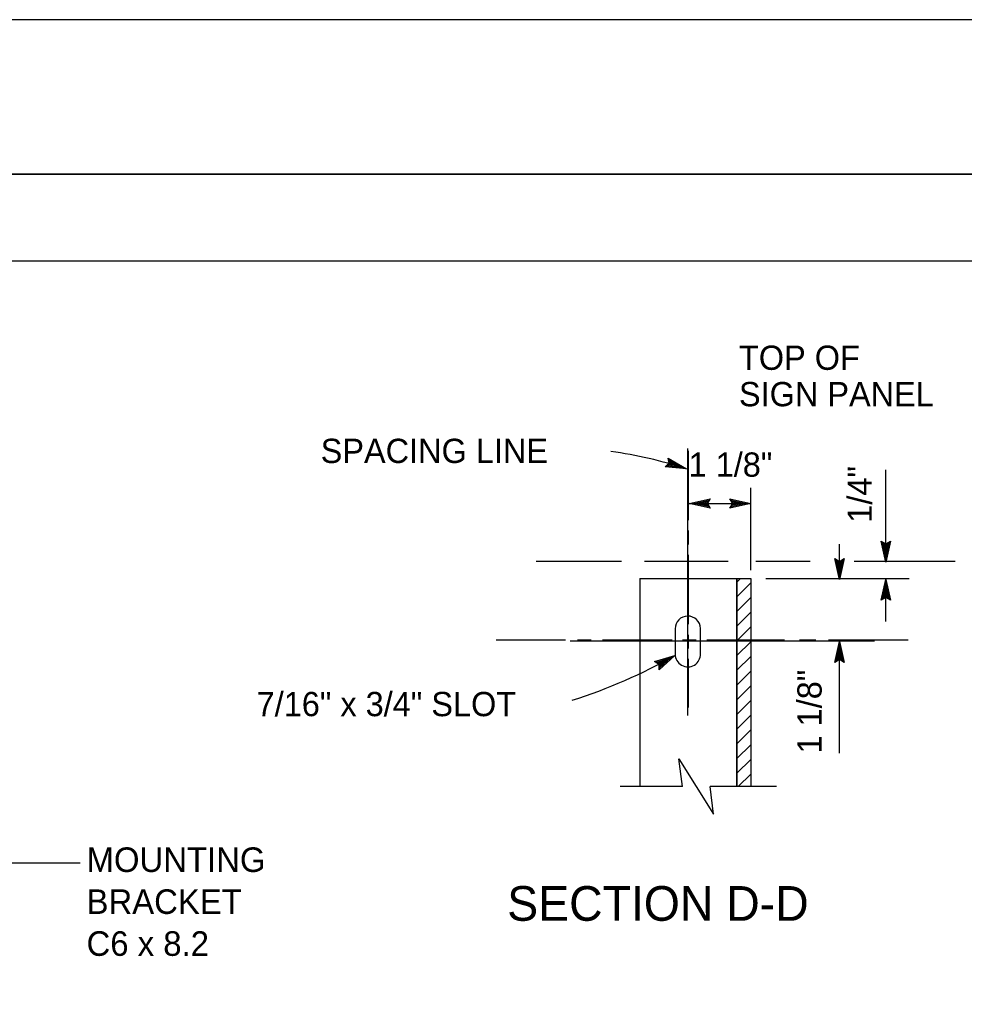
# Model space of a CAD drawing. Extents: x -894 to 866, y -476 to 714.
# Drawn here: x -495 to -222.5, y 433.3 to 713.6 of the extents above; entities that cross this region are included whole.
import ezdxf

# ---------------------------------------------------------------- set-up
doc = ezdxf.new("R2010")
doc.units = 0
for name, color, linetype in [('10 Sheet Format', 7, 'Continuous'), ('56 Stage 3 Anno', 7, 'Continuous'), ('57 Undefined', 7, 'Continuous'), ('59 Sndwall Anno', 7, 'Continuous'), ('60 Nongeo Data', 7, 'Continuous')]:
    doc.layers.add(name, color=color, linetype=linetype)

msp = doc.modelspace()

# ---------------------------------------------------------------- linework, layer by layer
at = {"layer": '10 Sheet Format'}
for p, q in [((-863.46, 668.96), (836.55, 668.96)), ((-813.45, 643.96), (811.55, 643.96))]:
    msp.add_line(p, q, dxfattribs=at)
for points in [[(-894.04, 713.56), (865.96, 713.56), (865.96, -476.44), (-894.04, -476.44)], [(-863.46, -431.04), (836.55, -431.04), (836.55, 668.96), (-863.46, 668.96)]]:
    msp.add_lwpolyline(points, close=True, dxfattribs=at)
at = {"layer": '56 Stage 3 Anno'}
for p, q in [((-302.44, 589.87), (-302.44, 512.88)), ((-307.66, 585.58), (-308.01, 587.1)), ((-308.01, 587.1), (-308.01, 587.1)), ((-308.01, 587.1), (-302.72, 583.97)), ((-307.91, 586.7), (-304.03, 584.4)), ((-307.8, 586.28), (-305.35, 584.83)), ((-307.74, 585.9), (-306.66, 585.26)), ((-308.84, 584.57), (-307.66, 585.58)), ((-302.72, 583.97), (-308.84, 584.57)), ((-308.84, 584.57), (-308.84, 584.57)), ((-304.05, 584.39), (-308.5, 584.84)), ((-305.35, 584.83), (-308.23, 585.11)), ((-306.66, 585.26), (-307.89, 585.38)), ((-302.72, 583.97), (-302.72, 583.97)), ((-245.2, 557.12), (-245.2, 583.74)), ((-284.18, 554.78), (-284.18, 578.49)), ((-301.88, 574.01), (-295.88, 575.34)), ((-300.49, 574.01), (-296.12, 574.98)), ((-299.12, 574.01), (-296.29, 574.63)), ((-295.88, 575.34), (-296.68, 574.01)), ((-295.88, 575.34), (-295.88, 575.34)), ((-289.38, 574.01), (-290.18, 575.35)), ((-290.18, 575.35), (-290.18, 575.35)), ((-290.18, 575.35), (-284.18, 574.01)), ((-289.96, 574.99), (-285.56, 574.01)), ((-289.73, 574.63), (-286.94, 574.01)), ((-301.88, 574.01), (-284.18, 574.01)), ((-295.88, 572.67), (-301.88, 574.01)), ((-301.88, 574.01), (-301.88, 574.01)), ((-296.1, 573.02), (-300.5, 574.01)), ((-296.33, 573.38), (-299.12, 574.01)), ((-297.74, 574), (-296.53, 574.27)), ((-296.51, 573.73), (-297.74, 574)), ((-296.68, 574.01), (-295.88, 572.67)), ((-295.88, 572.67), (-295.88, 572.67)), ((-284.18, 574.01), (-290.18, 572.68)), ((-290.18, 572.68), (-289.38, 574.01)), ((-290.18, 572.68), (-290.18, 572.68)), ((-285.57, 574), (-289.95, 573.04)), ((-286.94, 574.01), (-289.77, 573.38)), ((-289.55, 574.29), (-288.32, 574.01)), ((-288.32, 574.01), (-289.53, 573.74)), ((-284.18, 574.01), (-284.18, 574.01)), ((-258.57, 552.12), (-258.57, 562.29)), ((-245.2, 557.12), (-246.53, 563.12)), ((-246.53, 563.12), (-246.53, 563.12)), ((-246.53, 563.12), (-245.2, 562.32)), ((-245.2, 558.51), (-246.17, 562.89)), ((-245.2, 559.89), (-245.82, 562.71)), ((-245.2, 561.27), (-245.47, 562.48)), ((-245.2, 562.32), (-243.86, 563.12)), ((-243.86, 563.12), (-245.2, 557.12)), ((-244.22, 562.91), (-245.2, 558.5)), ((-244.58, 562.67), (-245.2, 559.89)), ((-244.92, 562.5), (-245.2, 561.27)), ((-243.86, 563.12), (-243.86, 563.12)), ((-258.57, 552.12), (-259.9, 558.12)), ((-259.9, 558.12), (-259.9, 558.12)), ((-259.9, 558.12), (-258.57, 557.32)), ((-258.57, 553.51), (-259.54, 557.89)), ((-258.57, 557.32), (-257.23, 558.12)), ((-257.23, 558.12), (-258.57, 552.12)), ((-257.59, 557.91), (-258.57, 553.5)), ((-257.23, 558.12), (-257.23, 558.12)), ((-258.57, 554.89), (-259.19, 557.71)), ((-258.57, 556.27), (-258.83, 557.48)), ((-257.95, 557.67), (-258.57, 554.89)), ((-258.29, 557.5), (-258.57, 556.27)), ((-245.2, 557.12), (-245.2, 557.12)), ((-279.81, 552.38), (-238.45, 552.38)), ((-258.57, 552.12), (-258.57, 552.12)), ((-246.54, 546.12), (-245.2, 552.12)), ((-246.18, 546.34), (-245.2, 550.74)), ((-245.2, 539.93), (-245.2, 552.12)), ((-245.2, 552.12), (-245.2, 552.12)), ((-245.2, 552.12), (-243.87, 546.12)), ((-245.2, 550.73), (-244.23, 546.36)), ((-245.2, 546.92), (-246.54, 546.12)), ((-245.83, 546.57), (-245.2, 549.36)), ((-245.48, 546.75), (-245.2, 547.98)), ((-245.2, 549.36), (-244.58, 546.54)), ((-245.2, 547.98), (-244.94, 546.77)), ((-243.87, 546.12), (-245.2, 546.92)), ((-246.54, 546.12), (-246.54, 546.12)), ((-243.87, 546.12), (-243.87, 546.12)), ((-336.25, 534.43), (-248.51, 534.43)), ((-259.91, 528.17), (-258.57, 534.17)), ((-259.55, 528.39), (-258.57, 532.79)), ((-258.57, 502.01), (-258.57, 534.17)), ((-258.57, 534.17), (-258.57, 534.17)), ((-258.57, 534.17), (-257.24, 528.17)), ((-258.57, 532.78), (-257.6, 528.41)), ((-311.94, 528.4), (-306.05, 530.19)), ((-306.05, 530.19), (-310.62, 526.07)), ((-306.05, 530.19), (-306.05, 530.19)), ((-259.19, 528.62), (-258.57, 531.41)), ((-258.85, 528.8), (-258.57, 530.03)), ((-258.57, 531.41), (-257.95, 528.59)), ((-258.57, 530.03), (-258.3, 528.82)), ((-310.58, 527.62), (-311.94, 528.4)), ((-311.94, 528.4), (-311.94, 528.4)), ((-311.57, 528.19), (-307.26, 529.51)), ((-311.19, 528), (-308.46, 528.83)), ((-310.87, 527.78), (-309.66, 528.15)), ((-310.62, 526.07), (-310.58, 527.62)), ((-308.46, 528.83), (-310.61, 526.89)), ((-307.26, 529.5), (-310.59, 526.5)), ((-309.66, 528.15), (-310.58, 527.32)), ((-258.57, 528.97), (-259.91, 528.17)), ((-259.91, 528.17), (-259.91, 528.17)), ((-257.24, 528.17), (-258.57, 528.97)), ((-257.24, 528.17), (-257.24, 528.17)), ((-310.62, 526.07), (-310.62, 526.07)), ((-501.16, 470.4), (-477.53, 470.4))]:
    msp.add_line(p, q, dxfattribs=at)
for points in [[(-302.18, 589.17), (-302.18, 569.17)], [(-302.18, 566.17), (-302.18, 562.17)], [(-302.18, 559.17), (-302.18, 539.17)], [(-302.18, 536.17), (-302.18, 532.17)], [(-357.57, 534.69), (-337.57, 534.69)], [(-334.16, 534.69), (-330.16, 534.69)], [(-326.87, 534.69), (-306.87, 534.69)], [(-303.87, 534.69), (-299.87, 534.69)], [(-296.87, 534.69), (-274.48, 534.69)], [(-270.08, 534.69), (-265.41, 534.69)], [(-261.78, 534.69), (-238.78, 534.69)], [(-302.18, 529.17), (-302.18, 515.18)]]:
    msp.add_lwpolyline(points, dxfattribs=at)
for centre, radius, start, end in [((-342.14, 463.45), 126.79, 71.8896, 82.0002), ((-383.23, 666.5), 156.64, 287.6877, 299.5155)]:
    msp.add_arc(centre, radius, start, end, dxfattribs=at)
at = {"layer": '59 Sndwall Anno'}
for p, q in [((-288.18, 551.36), (-287.16, 552.38)), ((-288.18, 547.12), (-284.18, 551.12)), ((-288.18, 542.88), (-284.18, 546.88)), ((-288.18, 538.63), (-284.18, 542.63)), ((-288.18, 534.39), (-284.18, 538.39)), ((-288.18, 530.15), (-284.18, 534.15)), ((-288.18, 525.91), (-284.18, 529.91)), ((-288.18, 521.66), (-284.18, 525.66)), ((-288.18, 517.42), (-284.18, 521.42)), ((-288.18, 513.18), (-284.18, 517.18)), ((-288.18, 508.93), (-284.18, 512.93)), ((-288.18, 504.69), (-284.18, 508.69)), ((-288.18, 500.45), (-284.18, 504.45)), ((-288.18, 496.21), (-284.18, 500.21)), ((-287.76, 492.38), (-284.18, 495.96))]:
    msp.add_line(p, q, dxfattribs=at)
msp.add_lwpolyline([(-288.18, 552.38), (-284.18, 552.38), (-284.18, 492.38), (-288.18, 492.38)], close=True, dxfattribs=at)
at = {"layer": '60 Nongeo Data'}
for p, q in [((-346.05, 557.38), (-321.47, 557.38)), ((-314.8, 557.38), (-290.64, 557.38)), ((-282.72, 557.38), (-267.02, 557.38)), ((-254.37, 557.38), (-225.23, 557.38)), ((-316.18, 552.38), (-284.18, 552.38)), ((-316.18, 552.38), (-316.18, 492.38)), ((-316.18, 552.38), (-288.18, 552.38)), ((-288.18, 552.38), (-288.18, 492.38)), ((-284.18, 552.38), (-284.18, 492.38)), ((-305.98, 537.87), (-305.98, 530.55)), ((-298.66, 530.55), (-298.66, 537.97)), ((-298.66, 537.97), (-298.66, 537.97)), ((-303.88, 492.38), (-321.77, 492.38)), ((-276.7, 492.38), (-295.88, 492.38))]:
    msp.add_line(p, q, dxfattribs=at)
msp.add_lwpolyline([(-303.88, 492.38), (-304.88, 500.38), (-294.88, 484.38), (-295.88, 492.38)], dxfattribs=at)
for centre, start, end in [((-302.32, 537.87), 1.65, 180), ((-302.32, 530.55), 180, 2.1412)]:
    msp.add_arc(centre, 3.66, start, end, dxfattribs=at)

# ---------------------------------------------------------------- texts
at = {"layer": '57 Undefined'}
for s, height, p in [('TOP OF', 7, (-287.56, 612.53)), ('SIGN PANEL', 7, (-287.56, 602.03)), ('SPACING LINE', 7, (-408.16, 585.67)), ('1 1/8"', 7, (-302.08, 581.71)), ('7/16" x 3/4" SLOT', 7, (-426.62, 512.67)), ('MOUNTING', 7.087, (-475.66, 467.75)), ('BRACKET', 7.087, (-475.66, 455.66)), ('SECTION D-D', 10, (-354.38, 453.68)), ('C6 x 8.2', 7.087, (-475.66, 443.57))]:
    msp.add_text(s, height=height, dxfattribs=at).set_placement(p)
for s, p in [('1/4"', (-249.26, 568.47)), ('1 1/8"', (-263.73, 501.93))]:
    msp.add_text(s, height=7, rotation=90, dxfattribs=at).set_placement(p)

doc.saveas('drawing.dxf')
